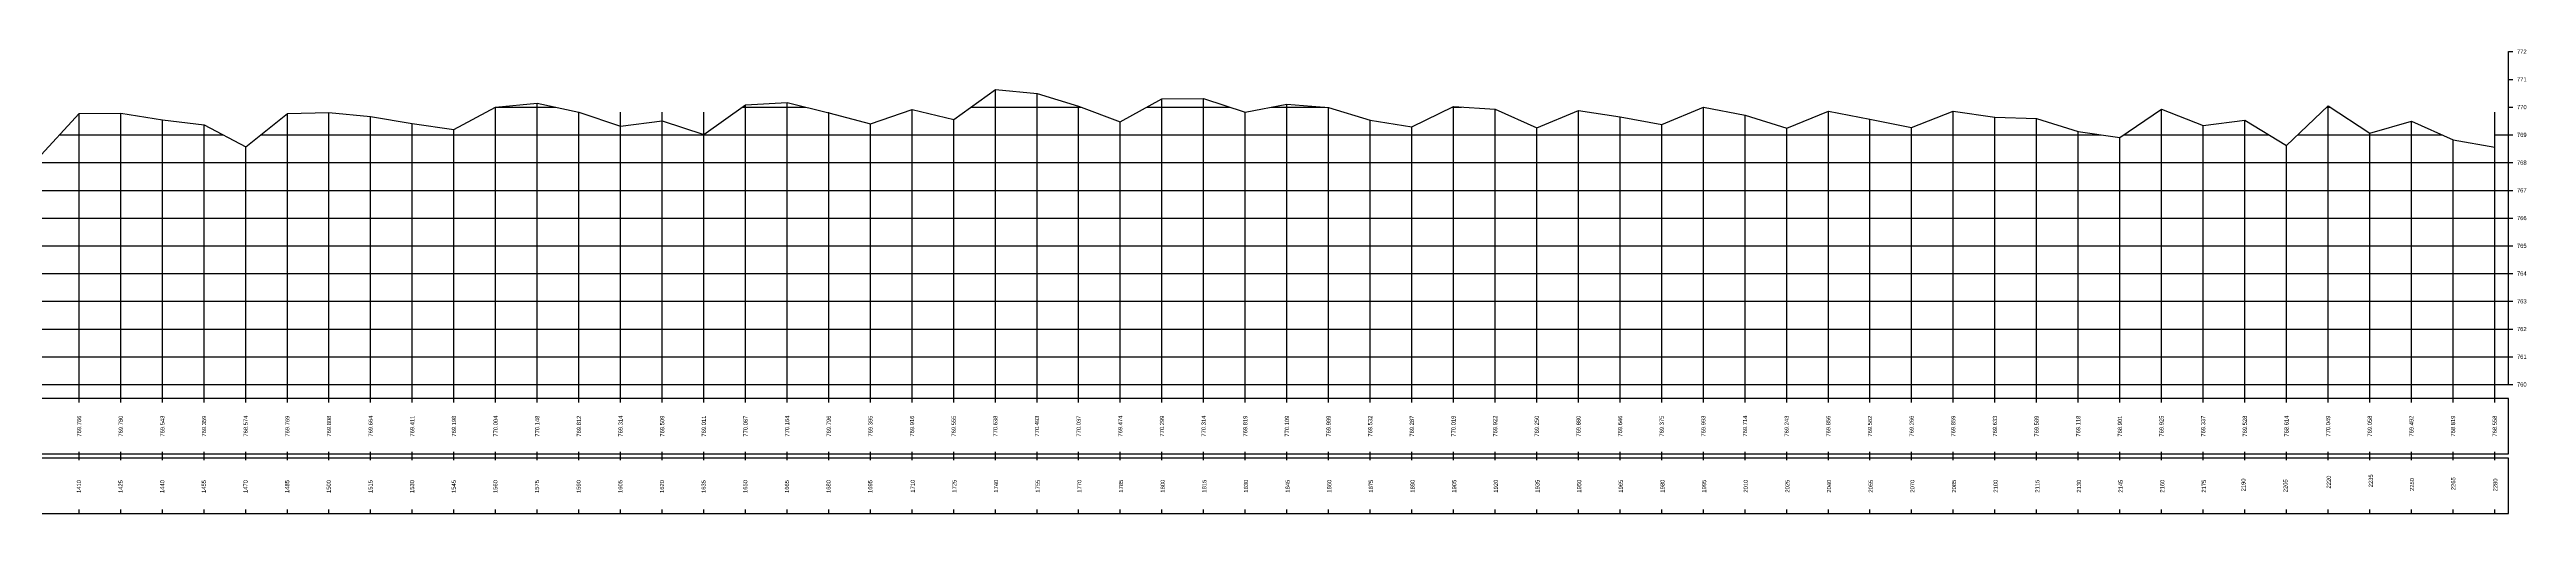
# Model space of a CAD drawing. Header units: millimetres. Extents: x 505 to 14020, y 627 to 6964.
# Drawn here: x 2875 to 3767, y 740 to 908 of the extents above; entities that cross this region are included whole.
import ezdxf
from ezdxf.enums import TextEntityAlignment as Align

# ---------------------------------------------------------------- set-up
doc = ezdxf.new("R2010")
doc.units = ezdxf.units.MM
for name, color, linetype in [('GL', 3, 'Continuous'), ('SCALE_LINE', 1, 'Continuous'), ('TitleBox', 7, 'Continuous')]:
    doc.layers.add(name, color=color, linetype=linetype)
doc.styles.get("Standard").update_dxf_attribs({"font": 'arial.ttf'})

msp = doc.modelspace()

# ---------------------------------------------------------------- linework, layer by layer
for p, q in [((3215.247, 783.25), (3215.247, 893.13)), ((3215.247, 783.25), (3215.247, 893.13)), ((3215.247, 783.25), (3215.247, 893.13)), ((3215.247, 783.25), (3215.247, 893.13)), ((3215.247, 783.25), (3215.247, 893.13)), ((3215.247, 783.25), (3215.247, 893.13)), ((3215.247, 783.25), (3215.247, 893.13)), ((3215.247, 783.25), (3215.247, 893.13)), ((3215.247, 783.25), (3215.247, 893.13)), ((3215.247, 783.25), (3215.247, 893.13)), ((3215.247, 783.25), (3215.247, 893.13)), ((3215.247, 783.25), (3215.247, 893.13)), ((3215.247, 783.25), (3215.247, 893.13)), ((2885.247, 783.25), (2885.247, 884.41)), ((2885.247, 783.25), (2885.247, 884.41)), ((2885.247, 783.25), (2885.247, 884.41)), ((2885.247, 783.25), (2885.247, 884.41)), ((2885.247, 783.25), (2885.247, 884.41)), ((2885.247, 783.25), (2885.247, 884.41)), ((2885.247, 783.25), (2885.247, 884.41)), ((2885.247, 783.25), (2885.247, 884.41)), ((2885.247, 783.25), (2885.247, 884.41)), ((2885.247, 783.25), (2885.247, 884.41)), ((2885.247, 783.25), (2885.247, 884.41)), ((2885.247, 783.25), (2885.247, 884.41)), ((2885.247, 783.25), (2885.247, 884.41)), ((2900.247, 783.25), (2900.247, 884.551)), ((2900.247, 783.25), (2900.247, 884.551)), ((2900.247, 783.25), (2900.247, 884.551)), ((2900.247, 783.25), (2900.247, 884.551)), ((2900.247, 783.25), (2900.247, 884.551)), ((2900.247, 783.25), (2900.247, 884.551)), ((2900.247, 783.25), (2900.247, 884.551)), ((2900.247, 783.25), (2900.247, 884.551)), ((2900.247, 783.25), (2900.247, 884.551)), ((2900.247, 783.25), (2900.247, 884.551)), ((2900.247, 783.25), (2900.247, 884.551)), ((2900.247, 783.25), (2900.247, 884.551)), ((2900.247, 783.25), (2900.247, 884.551)), ((2960.247, 783.25), (2960.247, 884.44)), ((2960.247, 783.25), (2960.247, 884.44)), ((2960.247, 783.25), (2960.247, 884.44)), ((2960.247, 783.25), (2960.247, 884.44)), ((2960.247, 783.25), (2960.247, 884.44)), ((2960.247, 783.25), (2960.247, 884.44)), ((2960.247, 783.25), (2960.247, 884.44)), ((2960.247, 783.25), (2960.247, 884.44)), ((2960.247, 783.25), (2960.247, 884.44)), ((2960.247, 783.25), (2960.247, 884.44)), ((2960.247, 783.25), (2960.247, 884.44)), ((2960.247, 783.25), (2960.247, 884.44)), ((2960.247, 783.25), (2960.247, 884.44)), ((2975.247, 783.25), (2975.247, 884.83)), ((2975.247, 783.25), (2975.247, 884.83)), ((2975.247, 783.25), (2975.247, 884.83)), ((2975.247, 783.25), (2975.247, 884.83)), ((2975.247, 783.25), (2975.247, 884.83)), ((2975.247, 783.25), (2975.247, 884.83)), ((2975.247, 783.25), (2975.247, 884.83)), ((2975.247, 783.25), (2975.247, 884.83)), ((2975.247, 783.25), (2975.247, 884.83)), ((2975.247, 783.25), (2975.247, 884.83)), ((2975.247, 783.25), (2975.247, 884.83)), ((2975.247, 783.25), (2975.247, 884.83)), ((2975.247, 783.25), (2975.247, 884.83)), ((2990.247, 783.25), (2990.247, 883.39)), ((2990.247, 783.25), (2990.247, 883.39)), ((2990.247, 783.25), (2990.247, 883.39)), ((2990.247, 783.25), (2990.247, 883.39)), ((2990.247, 783.25), (2990.247, 883.39)), ((2990.247, 783.25), (2990.247, 883.39)), ((2990.247, 783.25), (2990.247, 883.39)), ((2990.247, 783.25), (2990.247, 883.39)), ((2990.247, 783.25), (2990.247, 883.39)), ((2990.247, 783.25), (2990.247, 883.39)), ((2990.247, 783.25), (2990.247, 883.39)), ((2990.247, 783.25), (2990.247, 883.39)), ((2990.247, 783.25), (2990.247, 883.39)), ((3035.172, 886.75), (3056.854, 886.75)), ((3035.247, 783.25), (3035.247, 886.791)), ((3035.247, 783.25), (3035.247, 886.791)), ((3035.247, 783.25), (3035.247, 886.791)), ((3035.247, 783.25), (3035.247, 886.791)), ((3035.247, 783.25), (3035.247, 886.791)), ((3035.247, 783.25), (3035.247, 886.791)), ((3035.247, 783.25), (3035.247, 886.791)), ((3035.247, 783.25), (3035.247, 886.791)), ((3035.247, 783.25), (3035.247, 886.791)), ((3035.247, 783.25), (3035.247, 886.791)), ((3035.247, 783.25), (3035.247, 886.791)), ((3035.247, 783.25), (3035.247, 886.791)), ((3035.247, 783.25), (3035.247, 886.791)), ((3050.247, 783.25), (3050.247, 888.23)), ((3050.247, 783.25), (3050.247, 888.23)), ((3050.247, 783.25), (3050.247, 888.23)), ((3050.247, 783.25), (3050.247, 888.23)), ((3050.247, 783.25), (3050.247, 888.23)), ((3050.247, 783.25), (3050.247, 888.23)), ((3050.247, 783.25), (3050.247, 888.23)), ((3050.247, 783.25), (3050.247, 888.23)), ((3050.247, 783.25), (3050.247, 888.23)), ((3050.247, 783.25), (3050.247, 888.23)), ((3050.247, 783.25), (3050.247, 888.23)), ((3050.247, 783.25), (3050.247, 888.23)), ((3050.247, 783.25), (3050.247, 888.23)), ((3065.247, 783.25), (3065.247, 884.87)), ((3065.247, 783.25), (3065.247, 884.87)), ((3065.247, 783.25), (3065.247, 884.87)), ((3065.247, 783.25), (3065.247, 884.87)), ((3065.247, 783.25), (3065.247, 884.87)), ((3065.247, 783.25), (3065.247, 884.87)), ((3065.247, 783.25), (3065.247, 884.87)), ((3065.247, 783.25), (3065.247, 884.87)), ((3065.247, 783.25), (3065.247, 884.87)), ((3065.247, 783.25), (3065.247, 884.87)), ((3065.247, 783.25), (3065.247, 884.87)), ((3065.247, 783.25), (3065.247, 884.87)), ((3065.247, 783.25), (3065.247, 884.87)), ((3080.247, 783.25), (3080.247, 884.94)), ((3080.247, 783.25), (3080.247, 884.94)), ((3080.247, 783.25), (3080.247, 884.94)), ((3080.247, 783.25), (3080.247, 884.94)), ((3080.247, 783.25), (3080.247, 884.94)), ((3080.247, 783.25), (3080.247, 884.94)), ((3080.247, 783.25), (3080.247, 884.94)), ((3080.247, 783.25), (3080.247, 884.94)), ((3080.247, 783.25), (3080.247, 884.94)), ((3080.247, 783.25), (3080.247, 884.94)), ((3080.247, 783.25), (3080.247, 884.94)), ((3080.247, 783.25), (3080.247, 884.94)), ((3080.247, 783.25), (3080.247, 884.94)), ((3095.247, 783.25), (3095.247, 884.94)), ((3095.247, 783.25), (3095.247, 884.94)), ((3095.247, 783.25), (3095.247, 884.94)), ((3095.247, 783.25), (3095.247, 884.94)), ((3095.247, 783.25), (3095.247, 884.94)), ((3095.247, 783.25), (3095.247, 884.94)), ((3095.247, 783.25), (3095.247, 884.94)), ((3095.247, 783.25), (3095.247, 884.94)), ((3095.247, 783.25), (3095.247, 884.94)), ((3095.247, 783.25), (3095.247, 884.94)), ((3095.247, 783.25), (3095.247, 884.94)), ((3095.247, 783.25), (3095.247, 884.94)), ((3095.247, 783.25), (3095.247, 884.94)), ((3110.247, 783.25), (3110.247, 884.94)), ((3110.247, 783.25), (3110.247, 884.94)), ((3110.247, 783.25), (3110.247, 884.94)), ((3110.247, 783.25), (3110.247, 884.94)), ((3110.247, 783.25), (3110.247, 884.94)), ((3110.247, 783.25), (3110.247, 884.94)), ((3110.247, 783.25), (3110.247, 884.94)), ((3110.247, 783.25), (3110.247, 884.94)), ((3110.247, 783.25), (3110.247, 884.94)), ((3110.247, 783.25), (3110.247, 884.94)), ((3110.247, 783.25), (3110.247, 884.94)), ((3110.247, 783.25), (3110.247, 884.94)), ((3110.247, 783.25), (3110.247, 884.94)), ((3124.034, 886.75), (3146.932, 886.75)), ((3125.247, 783.25), (3125.247, 887.62)), ((3125.247, 783.25), (3125.247, 887.62)), ((3125.247, 783.25), (3125.247, 887.62)), ((3125.247, 783.25), (3125.247, 887.62)), ((3125.247, 783.25), (3125.247, 887.62)), ((3125.247, 783.25), (3125.247, 887.62)), ((3125.247, 783.25), (3125.247, 887.62)), ((3125.247, 783.25), (3125.247, 887.62)), ((3125.247, 783.25), (3125.247, 887.62)), ((3125.247, 783.25), (3125.247, 887.62)), ((3125.247, 783.25), (3125.247, 887.62)), ((3125.247, 783.25), (3125.247, 887.62)), ((3125.247, 783.25), (3125.247, 887.62)), ((3140.247, 783.25), (3140.247, 888.39)), ((3140.247, 783.25), (3140.247, 888.39)), ((3140.247, 783.25), (3140.247, 888.39)), ((3140.247, 783.25), (3140.247, 888.39)), ((3140.247, 783.25), (3140.247, 888.39)), ((3140.247, 783.25), (3140.247, 888.39)), ((3140.247, 783.25), (3140.247, 888.39)), ((3140.247, 783.25), (3140.247, 888.39)), ((3140.247, 783.25), (3140.247, 888.39)), ((3140.247, 783.25), (3140.247, 888.39)), ((3140.247, 783.25), (3140.247, 888.39)), ((3140.247, 783.25), (3140.247, 888.39)), ((3140.247, 783.25), (3140.247, 888.39)), ((3155.247, 783.25), (3155.247, 884.94)), ((3155.247, 783.25), (3155.247, 884.94)), ((3155.247, 783.25), (3155.247, 884.94)), ((3155.247, 783.25), (3155.247, 884.94)), ((3155.247, 783.25), (3155.247, 884.94)), ((3155.247, 783.25), (3155.247, 884.94)), ((3155.247, 783.25), (3155.247, 884.94)), ((3155.247, 783.25), (3155.247, 884.94)), ((3155.247, 783.25), (3155.247, 884.94)), ((3155.247, 783.25), (3155.247, 884.94)), ((3155.247, 783.25), (3155.247, 884.94)), ((3155.247, 783.25), (3155.247, 884.94)), ((3155.247, 783.25), (3155.247, 884.94)), ((3185.247, 783.25), (3185.247, 885.91)), ((3185.247, 783.25), (3185.247, 885.91)), ((3185.247, 783.25), (3185.247, 885.91)), ((3185.247, 783.25), (3185.247, 885.91)), ((3185.247, 783.25), (3185.247, 885.91)), ((3185.247, 783.25), (3185.247, 885.91)), ((3185.247, 783.25), (3185.247, 885.91)), ((3185.247, 783.25), (3185.247, 885.91)), ((3185.247, 783.25), (3185.247, 885.91)), ((3185.247, 783.25), (3185.247, 885.91)), ((3185.247, 783.25), (3185.247, 885.91)), ((3185.247, 783.25), (3185.247, 885.91)), ((3185.247, 783.25), (3185.247, 885.91)), ((3206.41, 886.75), (3246.232, 886.75)), ((3230.247, 783.25), (3230.247, 891.68)), ((3230.247, 783.25), (3230.247, 891.68)), ((3230.247, 783.25), (3230.247, 891.68)), ((3230.247, 783.25), (3230.247, 891.68)), ((3230.247, 783.25), (3230.247, 891.68)), ((3230.247, 783.25), (3230.247, 891.68)), ((3230.247, 783.25), (3230.247, 891.68)), ((3230.247, 783.25), (3230.247, 891.68)), ((3230.247, 783.25), (3230.247, 891.68)), ((3230.247, 783.25), (3230.247, 891.68)), ((3230.247, 783.25), (3230.247, 891.68)), ((3230.247, 783.25), (3230.247, 891.68)), ((3230.247, 783.25), (3230.247, 891.68)), ((3245.247, 783.25), (3245.247, 887.12)), ((3245.247, 783.25), (3245.247, 887.12)), ((3245.247, 783.25), (3245.247, 887.12)), ((3245.247, 783.25), (3245.247, 887.12)), ((3245.247, 783.25), (3245.247, 887.12)), ((3245.247, 783.25), (3245.247, 887.12)), ((3245.247, 783.25), (3245.247, 887.12)), ((3245.247, 783.25), (3245.247, 887.12)), ((3245.247, 783.25), (3245.247, 887.12)), ((3245.247, 783.25), (3245.247, 887.12)), ((3245.247, 783.25), (3245.247, 887.12)), ((3245.247, 783.25), (3245.247, 887.12)), ((3245.247, 783.25), (3245.247, 887.12)), ((3269.81, 886.75), (3299.762, 886.75)), ((3275.247, 783.25), (3275.247, 889.74)), ((3275.247, 783.25), (3275.247, 889.74)), ((3275.247, 783.25), (3275.247, 889.74)), ((3275.247, 783.25), (3275.247, 889.74)), ((3275.247, 783.25), (3275.247, 889.74)), ((3275.247, 783.25), (3275.247, 889.74)), ((3275.247, 783.25), (3275.247, 889.74)), ((3275.247, 783.25), (3275.247, 889.74)), ((3275.247, 783.25), (3275.247, 889.74)), ((3275.247, 783.25), (3275.247, 889.74)), ((3275.247, 783.25), (3275.247, 889.74)), ((3275.247, 783.25), (3275.247, 889.74)), ((3275.247, 783.25), (3275.247, 889.74)), ((3290.247, 783.25), (3290.247, 889.89)), ((3290.247, 783.25), (3290.247, 889.89)), ((3290.247, 783.25), (3290.247, 889.89)), ((3290.247, 783.25), (3290.247, 889.89)), ((3290.247, 783.25), (3290.247, 889.89)), ((3290.247, 783.25), (3290.247, 889.89)), ((3290.247, 783.25), (3290.247, 889.89)), ((3290.247, 783.25), (3290.247, 889.89)), ((3290.247, 783.25), (3290.247, 889.89)), ((3290.247, 783.25), (3290.247, 889.89)), ((3290.247, 783.25), (3290.247, 889.89)), ((3290.247, 783.25), (3290.247, 889.89)), ((3290.247, 783.25), (3290.247, 889.89)), ((3305.247, 783.25), (3305.247, 884.94)), ((3305.247, 783.25), (3305.247, 884.94)), ((3305.247, 783.25), (3305.247, 884.94)), ((3305.247, 783.25), (3305.247, 884.94)), ((3305.247, 783.25), (3305.247, 884.94)), ((3305.247, 783.25), (3305.247, 884.94)), ((3305.247, 783.25), (3305.247, 884.94)), ((3305.247, 783.25), (3305.247, 884.94)), ((3305.247, 783.25), (3305.247, 884.94)), ((3305.247, 783.25), (3305.247, 884.94)), ((3305.247, 783.25), (3305.247, 884.94)), ((3305.247, 783.25), (3305.247, 884.94)), ((3305.247, 783.25), (3305.247, 884.94)), ((3314.609, 886.75), (3333.873, 886.75)), ((3320.247, 783.25), (3320.247, 887.84)), ((3320.247, 783.25), (3320.247, 887.84)), ((3320.247, 783.25), (3320.247, 887.84)), ((3320.247, 783.25), (3320.247, 887.84)), ((3320.247, 783.25), (3320.247, 887.84)), ((3320.247, 783.25), (3320.247, 887.84)), ((3320.247, 783.25), (3320.247, 887.84)), ((3320.247, 783.25), (3320.247, 887.84)), ((3320.247, 783.25), (3320.247, 887.84)), ((3320.247, 783.25), (3320.247, 887.84)), ((3320.247, 783.25), (3320.247, 887.84)), ((3320.247, 783.25), (3320.247, 887.84)), ((3320.247, 783.25), (3320.247, 887.84)), ((3335.247, 783.25), (3335.247, 886.64)), ((3335.247, 783.25), (3335.247, 886.64)), ((3335.247, 783.25), (3335.247, 886.64)), ((3335.247, 783.25), (3335.247, 886.64)), ((3335.247, 783.25), (3335.247, 886.64)), ((3335.247, 783.25), (3335.247, 886.64)), ((3335.247, 783.25), (3335.247, 886.64)), ((3335.247, 783.25), (3335.247, 886.64)), ((3335.247, 783.25), (3335.247, 886.64)), ((3335.247, 783.25), (3335.247, 886.64)), ((3335.247, 783.25), (3335.247, 886.64)), ((3335.247, 783.25), (3335.247, 886.64)), ((3335.247, 783.25), (3335.247, 886.64)), ((3379.858, 886.75), (3383.182, 886.75)), ((3380.247, 783.25), (3380.247, 886.94)), ((3380.247, 783.25), (3380.247, 886.94)), ((3380.247, 783.25), (3380.247, 886.94)), ((3380.247, 783.25), (3380.247, 886.94)), ((3380.247, 783.25), (3380.247, 886.94)), ((3380.247, 783.25), (3380.247, 886.94)), ((3380.247, 783.25), (3380.247, 886.94)), ((3380.247, 783.25), (3380.247, 886.94)), ((3380.247, 783.25), (3380.247, 886.94)), ((3380.247, 783.25), (3380.247, 886.94)), ((3380.247, 783.25), (3380.247, 886.94)), ((3380.247, 783.25), (3380.247, 886.94)), ((3380.247, 783.25), (3380.247, 886.94)), ((3395.247, 783.25), (3395.247, 885.97)), ((3395.247, 783.25), (3395.247, 885.97)), ((3395.247, 783.25), (3395.247, 885.97)), ((3395.247, 783.25), (3395.247, 885.97)), ((3395.247, 783.25), (3395.247, 885.97)), ((3395.247, 783.25), (3395.247, 885.97)), ((3395.247, 783.25), (3395.247, 885.97)), ((3395.247, 783.25), (3395.247, 885.97)), ((3395.247, 783.25), (3395.247, 885.97)), ((3395.247, 783.25), (3395.247, 885.97)), ((3395.247, 783.25), (3395.247, 885.97)), ((3395.247, 783.25), (3395.247, 885.97)), ((3395.247, 783.25), (3395.247, 885.97)), ((3425.247, 783.25), (3425.247, 885.55)), ((3425.247, 783.25), (3425.247, 885.55)), ((3425.247, 783.25), (3425.247, 885.55)), ((3425.247, 783.25), (3425.247, 885.55)), ((3425.247, 783.25), (3425.247, 885.55)), ((3425.247, 783.25), (3425.247, 885.55)), ((3425.247, 783.25), (3425.247, 885.55)), ((3425.247, 783.25), (3425.247, 885.55)), ((3425.247, 783.25), (3425.247, 885.55)), ((3425.247, 783.25), (3425.247, 885.55)), ((3425.247, 783.25), (3425.247, 885.55)), ((3425.247, 783.25), (3425.247, 885.55)), ((3425.247, 783.25), (3425.247, 885.55)), ((3440.247, 783.25), (3440.247, 883.21)), ((3440.247, 783.25), (3440.247, 883.21)), ((3440.247, 783.25), (3440.247, 883.21)), ((3440.247, 783.25), (3440.247, 883.21)), ((3440.247, 783.25), (3440.247, 883.21)), ((3440.247, 783.25), (3440.247, 883.21)), ((3440.247, 783.25), (3440.247, 883.21)), ((3440.247, 783.25), (3440.247, 883.21)), ((3440.247, 783.25), (3440.247, 883.21)), ((3440.247, 783.25), (3440.247, 883.21)), ((3440.247, 783.25), (3440.247, 883.21)), ((3440.247, 783.25), (3440.247, 883.21)), ((3440.247, 783.25), (3440.247, 883.21)), ((3470.247, 783.25), (3470.247, 886.68)), ((3470.247, 783.25), (3470.247, 886.68)), ((3470.247, 783.25), (3470.247, 886.68)), ((3470.247, 783.25), (3470.247, 886.68)), ((3470.247, 783.25), (3470.247, 886.68)), ((3470.247, 783.25), (3470.247, 886.68)), ((3470.247, 783.25), (3470.247, 886.68)), ((3470.247, 783.25), (3470.247, 886.68)), ((3470.247, 783.25), (3470.247, 886.68)), ((3470.247, 783.25), (3470.247, 886.68)), ((3470.247, 783.25), (3470.247, 886.68)), ((3470.247, 783.25), (3470.247, 886.68)), ((3470.247, 783.25), (3470.247, 886.68)), ((3485.247, 783.25), (3485.247, 883.89)), ((3485.247, 783.25), (3485.247, 883.89)), ((3485.247, 783.25), (3485.247, 883.89)), ((3485.247, 783.25), (3485.247, 883.89)), ((3485.247, 783.25), (3485.247, 883.89)), ((3485.247, 783.25), (3485.247, 883.89)), ((3485.247, 783.25), (3485.247, 883.89)), ((3485.247, 783.25), (3485.247, 883.89)), ((3485.247, 783.25), (3485.247, 883.89)), ((3485.247, 783.25), (3485.247, 883.89)), ((3485.247, 783.25), (3485.247, 883.89)), ((3485.247, 783.25), (3485.247, 883.89)), ((3485.247, 783.25), (3485.247, 883.89)), ((3515.247, 783.25), (3515.247, 885.31)), ((3515.247, 783.25), (3515.247, 885.31)), ((3515.247, 783.25), (3515.247, 885.31)), ((3515.247, 783.25), (3515.247, 885.31)), ((3515.247, 783.25), (3515.247, 885.31)), ((3515.247, 783.25), (3515.247, 885.31)), ((3515.247, 783.25), (3515.247, 885.31)), ((3515.247, 783.25), (3515.247, 885.31)), ((3515.247, 783.25), (3515.247, 885.31)), ((3515.247, 783.25), (3515.247, 885.31)), ((3515.247, 783.25), (3515.247, 885.31)), ((3515.247, 783.25), (3515.247, 885.31)), ((3515.247, 783.25), (3515.247, 885.31)), ((3560.247, 783.25), (3560.247, 885.34)), ((3560.247, 783.25), (3560.247, 885.34)), ((3560.247, 783.25), (3560.247, 885.34)), ((3560.247, 783.25), (3560.247, 885.34)), ((3560.247, 783.25), (3560.247, 885.34)), ((3560.247, 783.25), (3560.247, 885.34)), ((3560.247, 783.25), (3560.247, 885.34)), ((3560.247, 783.25), (3560.247, 885.34)), ((3560.247, 783.25), (3560.247, 885.34)), ((3560.247, 783.25), (3560.247, 885.34)), ((3560.247, 783.25), (3560.247, 885.34)), ((3560.247, 783.25), (3560.247, 885.34)), ((3560.247, 783.25), (3560.247, 885.34)), ((3635.247, 783.25), (3635.247, 886)), ((3635.247, 783.25), (3635.247, 886)), ((3635.247, 783.25), (3635.247, 886)), ((3635.247, 783.25), (3635.247, 886)), ((3635.247, 783.25), (3635.247, 886)), ((3635.247, 783.25), (3635.247, 886)), ((3635.247, 783.25), (3635.247, 886)), ((3635.247, 783.25), (3635.247, 886)), ((3635.247, 783.25), (3635.247, 886)), ((3635.247, 783.25), (3635.247, 886)), ((3635.247, 783.25), (3635.247, 886)), ((3635.247, 783.25), (3635.247, 886)), ((3635.247, 783.25), (3635.247, 886)), ((3694.734, 886.75), (3695.989, 886.75)), ((3695.247, 783.25), (3695.247, 887.24)), ((3695.247, 783.25), (3695.247, 887.24)), ((3695.247, 783.25), (3695.247, 887.24)), ((3695.247, 783.25), (3695.247, 887.24)), ((3695.247, 783.25), (3695.247, 887.24)), ((3695.247, 783.25), (3695.247, 887.24)), ((3695.247, 783.25), (3695.247, 887.24)), ((3695.247, 783.25), (3695.247, 887.24)), ((3695.247, 783.25), (3695.247, 887.24)), ((3695.247, 783.25), (3695.247, 887.24)), ((3695.247, 783.25), (3695.247, 887.24)), ((3695.247, 783.25), (3695.247, 887.24)), ((3695.247, 783.25), (3695.247, 887.24)), ((3755.247, 783.25), (3755.247, 884.94)), ((3755.247, 783.25), (3755.247, 884.94)), ((3755.247, 783.25), (3755.247, 884.94)), ((3755.247, 783.25), (3755.247, 884.94)), ((3755.247, 783.25), (3755.247, 884.94)), ((3755.247, 783.25), (3755.247, 884.94)), ((3755.247, 783.25), (3755.247, 884.94)), ((3755.247, 783.25), (3755.247, 884.94)), ((3755.247, 783.25), (3755.247, 884.94)), ((3755.247, 783.25), (3755.247, 884.94)), ((3755.247, 783.25), (3755.247, 884.94)), ((3755.247, 783.25), (3755.247, 884.94)), ((2878.189, 876.75), (2937.106, 876.75)), ((2915.247, 783.25), (2915.247, 882.181)), ((2915.247, 783.25), (2915.247, 882.181)), ((2915.247, 783.25), (2915.247, 882.181)), ((2915.247, 783.25), (2915.247, 882.181)), ((2915.247, 783.25), (2915.247, 882.181)), ((2915.247, 783.25), (2915.247, 882.181)), ((2915.247, 783.25), (2915.247, 882.181)), ((2915.247, 783.25), (2915.247, 882.181)), ((2915.247, 783.25), (2915.247, 882.181)), ((2915.247, 783.25), (2915.247, 882.181)), ((2915.247, 783.25), (2915.247, 882.181)), ((2915.247, 783.25), (2915.247, 882.181)), ((2915.247, 783.25), (2915.247, 882.181)), ((2930.247, 783.25), (2930.247, 880.34)), ((2930.247, 783.25), (2930.247, 880.34)), ((2930.247, 783.25), (2930.247, 880.34)), ((2930.247, 783.25), (2930.247, 880.34)), ((2930.247, 783.25), (2930.247, 880.34)), ((2930.247, 783.25), (2930.247, 880.34)), ((2930.247, 783.25), (2930.247, 880.34)), ((2930.247, 783.25), (2930.247, 880.34)), ((2930.247, 783.25), (2930.247, 880.34)), ((2930.247, 783.25), (2930.247, 880.34)), ((2930.247, 783.25), (2930.247, 880.34)), ((2930.247, 783.25), (2930.247, 880.34)), ((2930.247, 783.25), (2930.247, 880.34)), ((2950.594, 876.75), (3613.403, 876.75)), ((3005.247, 783.25), (3005.247, 880.86)), ((3005.247, 783.25), (3005.247, 880.86)), ((3005.247, 783.25), (3005.247, 880.86)), ((3005.247, 783.25), (3005.247, 880.86)), ((3005.247, 783.25), (3005.247, 880.86)), ((3005.247, 783.25), (3005.247, 880.86)), ((3005.247, 783.25), (3005.247, 880.86)), ((3005.247, 783.25), (3005.247, 880.86)), ((3005.247, 783.25), (3005.247, 880.86)), ((3005.247, 783.25), (3005.247, 880.86)), ((3005.247, 783.25), (3005.247, 880.86)), ((3005.247, 783.25), (3005.247, 880.86)), ((3005.247, 783.25), (3005.247, 880.86)), ((3020.247, 783.25), (3020.247, 878.73)), ((3020.247, 783.25), (3020.247, 878.73)), ((3020.247, 783.25), (3020.247, 878.73)), ((3020.247, 783.25), (3020.247, 878.73)), ((3020.247, 783.25), (3020.247, 878.73)), ((3020.247, 783.25), (3020.247, 878.73)), ((3020.247, 783.25), (3020.247, 878.73)), ((3020.247, 783.25), (3020.247, 878.73)), ((3020.247, 783.25), (3020.247, 878.73)), ((3020.247, 783.25), (3020.247, 878.73)), ((3020.247, 783.25), (3020.247, 878.73)), ((3020.247, 783.25), (3020.247, 878.73)), ((3020.247, 783.25), (3020.247, 878.73)), ((3170.247, 783.25), (3170.247, 880.7)), ((3170.247, 783.25), (3170.247, 880.7)), ((3170.247, 783.25), (3170.247, 880.7)), ((3170.247, 783.25), (3170.247, 880.7)), ((3170.247, 783.25), (3170.247, 880.7)), ((3170.247, 783.25), (3170.247, 880.7)), ((3170.247, 783.25), (3170.247, 880.7)), ((3170.247, 783.25), (3170.247, 880.7)), ((3170.247, 783.25), (3170.247, 880.7)), ((3170.247, 783.25), (3170.247, 880.7)), ((3170.247, 783.25), (3170.247, 880.7)), ((3170.247, 783.25), (3170.247, 880.7)), ((3170.247, 783.25), (3170.247, 880.7)), ((3200.247, 783.25), (3200.247, 882.3)), ((3200.247, 783.25), (3200.247, 882.3)), ((3200.247, 783.25), (3200.247, 882.3)), ((3200.247, 783.25), (3200.247, 882.3)), ((3200.247, 783.25), (3200.247, 882.3)), ((3200.247, 783.25), (3200.247, 882.3)), ((3200.247, 783.25), (3200.247, 882.3)), ((3200.247, 783.25), (3200.247, 882.3)), ((3200.247, 783.25), (3200.247, 882.3)), ((3200.247, 783.25), (3200.247, 882.3)), ((3200.247, 783.25), (3200.247, 882.3)), ((3200.247, 783.25), (3200.247, 882.3)), ((3200.247, 783.25), (3200.247, 882.3)), ((3260.247, 783.25), (3260.247, 881.49)), ((3260.247, 783.25), (3260.247, 881.49)), ((3260.247, 783.25), (3260.247, 881.49)), ((3260.247, 783.25), (3260.247, 881.49)), ((3260.247, 783.25), (3260.247, 881.49)), ((3260.247, 783.25), (3260.247, 881.49)), ((3260.247, 783.25), (3260.247, 881.49)), ((3260.247, 783.25), (3260.247, 881.49)), ((3260.247, 783.25), (3260.247, 881.49)), ((3260.247, 783.25), (3260.247, 881.49)), ((3260.247, 783.25), (3260.247, 881.49)), ((3260.247, 783.25), (3260.247, 881.49)), ((3260.247, 783.25), (3260.247, 881.49)), ((3350.247, 783.25), (3350.247, 882.07)), ((3350.247, 783.25), (3350.247, 882.07)), ((3350.247, 783.25), (3350.247, 882.07)), ((3350.247, 783.25), (3350.247, 882.07)), ((3350.247, 783.25), (3350.247, 882.07)), ((3350.247, 783.25), (3350.247, 882.07)), ((3350.247, 783.25), (3350.247, 882.07)), ((3350.247, 783.25), (3350.247, 882.07)), ((3350.247, 783.25), (3350.247, 882.07)), ((3350.247, 783.25), (3350.247, 882.07)), ((3350.247, 783.25), (3350.247, 882.07)), ((3350.247, 783.25), (3350.247, 882.07)), ((3350.247, 783.25), (3350.247, 882.07)), ((3365.247, 783.25), (3365.247, 879.62)), ((3365.247, 783.25), (3365.247, 879.62)), ((3365.247, 783.25), (3365.247, 879.62)), ((3365.247, 783.25), (3365.247, 879.62)), ((3365.247, 783.25), (3365.247, 879.62)), ((3365.247, 783.25), (3365.247, 879.62)), ((3365.247, 783.25), (3365.247, 879.62)), ((3365.247, 783.25), (3365.247, 879.62)), ((3365.247, 783.25), (3365.247, 879.62)), ((3365.247, 783.25), (3365.247, 879.62)), ((3365.247, 783.25), (3365.247, 879.62)), ((3365.247, 783.25), (3365.247, 879.62)), ((3365.247, 783.25), (3365.247, 879.62)), ((3410.247, 783.25), (3410.247, 879.25)), ((3410.247, 783.25), (3410.247, 879.25)), ((3410.247, 783.25), (3410.247, 879.25)), ((3410.247, 783.25), (3410.247, 879.25)), ((3410.247, 783.25), (3410.247, 879.25)), ((3410.247, 783.25), (3410.247, 879.25)), ((3410.247, 783.25), (3410.247, 879.25)), ((3410.247, 783.25), (3410.247, 879.25)), ((3410.247, 783.25), (3410.247, 879.25)), ((3410.247, 783.25), (3410.247, 879.25)), ((3410.247, 783.25), (3410.247, 879.25)), ((3410.247, 783.25), (3410.247, 879.25)), ((3410.247, 783.25), (3410.247, 879.25)), ((3455.247, 783.25), (3455.247, 880.5)), ((3455.247, 783.25), (3455.247, 880.5)), ((3455.247, 783.25), (3455.247, 880.5)), ((3455.247, 783.25), (3455.247, 880.5)), ((3455.247, 783.25), (3455.247, 880.5)), ((3455.247, 783.25), (3455.247, 880.5)), ((3455.247, 783.25), (3455.247, 880.5)), ((3455.247, 783.25), (3455.247, 880.5)), ((3455.247, 783.25), (3455.247, 880.5)), ((3455.247, 783.25), (3455.247, 880.5)), ((3455.247, 783.25), (3455.247, 880.5)), ((3455.247, 783.25), (3455.247, 880.5)), ((3455.247, 783.25), (3455.247, 880.5)), ((3500.247, 783.25), (3500.247, 879.18)), ((3500.247, 783.25), (3500.247, 879.18)), ((3500.247, 783.25), (3500.247, 879.18)), ((3500.247, 783.25), (3500.247, 879.18)), ((3500.247, 783.25), (3500.247, 879.18)), ((3500.247, 783.25), (3500.247, 879.18)), ((3500.247, 783.25), (3500.247, 879.18)), ((3500.247, 783.25), (3500.247, 879.18)), ((3500.247, 783.25), (3500.247, 879.18)), ((3500.247, 783.25), (3500.247, 879.18)), ((3500.247, 783.25), (3500.247, 879.18)), ((3500.247, 783.25), (3500.247, 879.18)), ((3500.247, 783.25), (3500.247, 879.18)), ((3530.247, 783.25), (3530.247, 882.37)), ((3530.247, 783.25), (3530.247, 882.37)), ((3530.247, 783.25), (3530.247, 882.37)), ((3530.247, 783.25), (3530.247, 882.37)), ((3530.247, 783.25), (3530.247, 882.37)), ((3530.247, 783.25), (3530.247, 882.37)), ((3530.247, 783.25), (3530.247, 882.37)), ((3530.247, 783.25), (3530.247, 882.37)), ((3530.247, 783.25), (3530.247, 882.37)), ((3530.247, 783.25), (3530.247, 882.37)), ((3530.247, 783.25), (3530.247, 882.37)), ((3530.247, 783.25), (3530.247, 882.37)), ((3530.247, 783.25), (3530.247, 882.37)), ((3545.247, 783.25), (3545.247, 879.41)), ((3545.247, 783.25), (3545.247, 879.41)), ((3545.247, 783.25), (3545.247, 879.41)), ((3545.247, 783.25), (3545.247, 879.41)), ((3545.247, 783.25), (3545.247, 879.41)), ((3545.247, 783.25), (3545.247, 879.41)), ((3545.247, 783.25), (3545.247, 879.41)), ((3545.247, 783.25), (3545.247, 879.41)), ((3545.247, 783.25), (3545.247, 879.41)), ((3545.247, 783.25), (3545.247, 879.41)), ((3545.247, 783.25), (3545.247, 879.41)), ((3545.247, 783.25), (3545.247, 879.41)), ((3545.247, 783.25), (3545.247, 879.41)), ((3575.247, 783.25), (3575.247, 883.08)), ((3575.247, 783.25), (3575.247, 883.08)), ((3575.247, 783.25), (3575.247, 883.08)), ((3575.247, 783.25), (3575.247, 883.08)), ((3575.247, 783.25), (3575.247, 883.08)), ((3575.247, 783.25), (3575.247, 883.08)), ((3575.247, 783.25), (3575.247, 883.08)), ((3575.247, 783.25), (3575.247, 883.08)), ((3575.247, 783.25), (3575.247, 883.08)), ((3575.247, 783.25), (3575.247, 883.08)), ((3575.247, 783.25), (3575.247, 883.08)), ((3575.247, 783.25), (3575.247, 883.08)), ((3575.247, 783.25), (3575.247, 883.08)), ((3590.247, 783.25), (3590.247, 882.64)), ((3590.247, 783.25), (3590.247, 882.64)), ((3590.247, 783.25), (3590.247, 882.64)), ((3590.247, 783.25), (3590.247, 882.64)), ((3590.247, 783.25), (3590.247, 882.64)), ((3590.247, 783.25), (3590.247, 882.64)), ((3590.247, 783.25), (3590.247, 882.64)), ((3590.247, 783.25), (3590.247, 882.64)), ((3590.247, 783.25), (3590.247, 882.64)), ((3590.247, 783.25), (3590.247, 882.64)), ((3590.247, 783.25), (3590.247, 882.64)), ((3590.247, 783.25), (3590.247, 882.64)), ((3590.247, 783.25), (3590.247, 882.64)), ((3605.247, 783.25), (3605.247, 877.93)), ((3605.247, 783.25), (3605.247, 877.93)), ((3605.247, 783.25), (3605.247, 877.93)), ((3605.247, 783.25), (3605.247, 877.93)), ((3605.247, 783.25), (3605.247, 877.93)), ((3605.247, 783.25), (3605.247, 877.93)), ((3605.247, 783.25), (3605.247, 877.93)), ((3605.247, 783.25), (3605.247, 877.93)), ((3605.247, 783.25), (3605.247, 877.93)), ((3605.247, 783.25), (3605.247, 877.93)), ((3605.247, 783.25), (3605.247, 877.93)), ((3605.247, 783.25), (3605.247, 877.93)), ((3605.247, 783.25), (3605.247, 877.93)), ((3620.247, 783.25), (3620.247, 875.76)), ((3620.247, 783.25), (3620.247, 875.76)), ((3620.247, 783.25), (3620.247, 875.76)), ((3620.247, 783.25), (3620.247, 875.76)), ((3620.247, 783.25), (3620.247, 875.76)), ((3620.247, 783.25), (3620.247, 875.76)), ((3620.247, 783.25), (3620.247, 875.76)), ((3620.247, 783.25), (3620.247, 875.76)), ((3620.247, 783.25), (3620.247, 875.76)), ((3620.247, 783.25), (3620.247, 875.76)), ((3620.247, 783.25), (3620.247, 875.76)), ((3620.247, 783.25), (3620.247, 875.76)), ((3620.247, 783.25), (3620.247, 875.76)), ((3621.697, 876.75), (3673.912, 876.75)), ((3650.247, 783.25), (3650.247, 880.12)), ((3650.247, 783.25), (3650.247, 880.12)), ((3650.247, 783.25), (3650.247, 880.12)), ((3650.247, 783.25), (3650.247, 880.12)), ((3650.247, 783.25), (3650.247, 880.12)), ((3650.247, 783.25), (3650.247, 880.12)), ((3650.247, 783.25), (3650.247, 880.12)), ((3650.247, 783.25), (3650.247, 880.12)), ((3650.247, 783.25), (3650.247, 880.12)), ((3650.247, 783.25), (3650.247, 880.12)), ((3650.247, 783.25), (3650.247, 880.12)), ((3650.247, 783.25), (3650.247, 880.12)), ((3650.247, 783.25), (3650.247, 880.12)), ((3665.247, 783.25), (3665.247, 882.03)), ((3665.247, 783.25), (3665.247, 882.03)), ((3665.247, 783.25), (3665.247, 882.03)), ((3665.247, 783.25), (3665.247, 882.03)), ((3665.247, 783.25), (3665.247, 882.03)), ((3665.247, 783.25), (3665.247, 882.03)), ((3665.247, 783.25), (3665.247, 882.03)), ((3665.247, 783.25), (3665.247, 882.03)), ((3665.247, 783.25), (3665.247, 882.03)), ((3665.247, 783.25), (3665.247, 882.03)), ((3665.247, 783.25), (3665.247, 882.03)), ((3665.247, 783.25), (3665.247, 882.03)), ((3665.247, 783.25), (3665.247, 882.03)), ((3684.281, 876.75), (3736.212, 876.75)), ((3710.247, 783.25), (3710.247, 877.33)), ((3710.247, 783.25), (3710.247, 877.33)), ((3710.247, 783.25), (3710.247, 877.33)), ((3710.247, 783.25), (3710.247, 877.33)), ((3710.247, 783.25), (3710.247, 877.33)), ((3710.247, 783.25), (3710.247, 877.33)), ((3710.247, 783.25), (3710.247, 877.33)), ((3710.247, 783.25), (3710.247, 877.33)), ((3710.247, 783.25), (3710.247, 877.33)), ((3710.247, 783.25), (3710.247, 877.33)), ((3710.247, 783.25), (3710.247, 877.33)), ((3710.247, 783.25), (3710.247, 877.33)), ((3710.247, 783.25), (3710.247, 877.33)), ((3725.247, 783.25), (3725.247, 881.67)), ((3725.247, 783.25), (3725.247, 881.67)), ((3725.247, 783.25), (3725.247, 881.67)), ((3725.247, 783.25), (3725.247, 881.67)), ((3725.247, 783.25), (3725.247, 881.67)), ((3725.247, 783.25), (3725.247, 881.67)), ((3725.247, 783.25), (3725.247, 881.67)), ((3725.247, 783.25), (3725.247, 881.67)), ((3725.247, 783.25), (3725.247, 881.67)), ((3725.247, 783.25), (3725.247, 881.67)), ((3725.247, 783.25), (3725.247, 881.67)), ((3725.247, 783.25), (3725.247, 881.67)), ((3725.247, 783.25), (3725.247, 881.67)), ((3740.247, 783.25), (3740.247, 874.94)), ((3740.247, 783.25), (3740.247, 874.94)), ((3740.247, 783.25), (3740.247, 874.94)), ((3740.247, 783.25), (3740.247, 874.94)), ((3740.247, 783.25), (3740.247, 874.94)), ((3740.247, 783.25), (3740.247, 874.94)), ((3740.247, 783.25), (3740.247, 874.94)), ((3740.247, 783.25), (3740.247, 874.94)), ((3740.247, 783.25), (3740.247, 874.94)), ((3740.247, 783.25), (3740.247, 874.94)), ((3740.247, 783.25), (3740.247, 874.94)), ((3740.247, 783.25), (3740.247, 874.94)), ((3740.247, 783.25), (3740.247, 874.94)), ((3755.247, 783.25), (3755.247, 876.75)), ((3755.247, 876.75), (3760.997, 876.75)), ((2727.346, 866.75), (3760.997, 866.75)), ((2945.247, 783.25), (2945.247, 872.49)), ((2945.247, 783.25), (2945.247, 872.49)), ((2945.247, 783.25), (2945.247, 872.49)), ((2945.247, 783.25), (2945.247, 872.49)), ((2945.247, 783.25), (2945.247, 872.49)), ((2945.247, 783.25), (2945.247, 872.49)), ((2945.247, 783.25), (2945.247, 872.49)), ((2945.247, 783.25), (2945.247, 872.49)), ((2945.247, 783.25), (2945.247, 872.49)), ((2945.247, 783.25), (2945.247, 872.49)), ((2945.247, 783.25), (2945.247, 872.49)), ((2945.247, 783.25), (2945.247, 872.49)), ((2945.247, 783.25), (2945.247, 872.49)), ((3680.247, 783.25), (3680.247, 872.89)), ((3680.247, 783.25), (3680.247, 872.89)), ((3680.247, 783.25), (3680.247, 872.89)), ((3680.247, 783.25), (3680.247, 872.89)), ((3680.247, 783.25), (3680.247, 872.89)), ((3680.247, 783.25), (3680.247, 872.89)), ((3680.247, 783.25), (3680.247, 872.89)), ((3680.247, 783.25), (3680.247, 872.89)), ((3680.247, 783.25), (3680.247, 872.89)), ((3680.247, 783.25), (3680.247, 872.89)), ((3680.247, 783.25), (3680.247, 872.89)), ((3680.247, 783.25), (3680.247, 872.89)), ((3680.247, 783.25), (3680.247, 872.89)), ((3755.247, 783.25), (3755.247, 872.33)), ((2723.15, 856.75), (3760.997, 856.75)), ((1470.247, 846.75), (3760.997, 846.75)), ((1470.247, 836.75), (3760.997, 836.75)), ((1470.247, 826.75), (3760.997, 826.75)), ((1470.247, 816.75), (3760.997, 816.75)), ((1470.247, 806.75), (3760.997, 806.75)), ((1470.247, 796.75), (3760.997, 796.75)), ((1470.247, 786.75), (3760.997, 786.75))]:
    msp.add_line(p, q)
at = {"layer": 'GL'}
msp.add_lwpolyline([(2870.247, 868.13), (2885.247, 884.41), (2900.247, 884.551), (2915.247, 882.181), (2930.247, 880.34), (2945.247, 872.49), (2960.247, 884.44), (2975.247, 884.83), (2990.247, 883.39), (3005.247, 880.86), (3020.247, 878.73), (3035.247, 886.791), (3050.247, 888.23), (3065.247, 884.87), (3080.247, 879.89), (3095.247, 881.84), (3110.247, 876.86), (3125.247, 887.62), (3140.247, 888.39), (3155.247, 884.71), (3170.247, 880.7), (3185.247, 885.91), (3200.247, 882.3), (3215.247, 893.13), (3230.247, 891.68), (3245.247, 887.12), (3260.247, 881.49), (3275.247, 889.74), (3290.247, 889.89), (3305.247, 884.94), (3320.247, 887.84), (3335.247, 886.64), (3350.247, 882.07), (3365.247, 879.62), (3380.247, 886.94), (3395.247, 885.97), (3410.247, 879.25), (3425.247, 885.55), (3440.247, 883.21), (3455.247, 880.5), (3470.247, 886.68), (3485.247, 883.89), (3500.247, 879.18), (3515.247, 885.31), (3530.247, 882.37), (3545.247, 879.41), (3560.247, 885.34), (3575.247, 883.08), (3590.247, 882.64), (3605.247, 877.93), (3620.247, 875.76), (3635.247, 886), (3650.247, 880.12), (3665.247, 882.03), (3680.247, 872.89), (3695.247, 887.24), (3710.247, 877.33), (3725.247, 881.67), (3740.247, 874.94), (3755.247, 872.33)], dxfattribs=at)
at = {"layer": 'SCALE_LINE'}
for p, q in [((3760.247, 786.75), (3760.247, 906.75)), ((3760.247, 906.75), (3761.747, 906.75)), ((3760.247, 896.75), (3761.747, 896.75)), ((3760.247, 886.75), (3761.747, 886.75)), ((3760.247, 876.75), (3761.747, 876.75)), ((3760.247, 866.75), (3761.747, 866.75)), ((3760.247, 856.75), (3761.747, 856.75)), ((3760.247, 846.75), (3761.747, 846.75)), ((3760.247, 836.75), (3761.747, 836.75)), ((3760.247, 826.75), (3761.747, 826.75)), ((3760.247, 816.75), (3761.747, 816.75)), ((3760.247, 806.75), (3761.747, 806.75)), ((3760.247, 796.75), (3761.747, 796.75)), ((3760.247, 786.75), (3761.747, 786.75))]:
    msp.add_line(p, q, dxfattribs=at)
at = {"layer": 'TitleBox'}
for p, q in [((2885.247, 780.25), (2885.247, 783.25)), ((2900.247, 780.25), (2900.247, 783.25)), ((2915.247, 780.25), (2915.247, 783.25)), ((2930.247, 780.25), (2930.247, 783.25)), ((2945.247, 780.25), (2945.247, 783.25)), ((2960.247, 780.25), (2960.247, 783.25)), ((2975.247, 780.25), (2975.247, 783.25)), ((2990.247, 780.25), (2990.247, 783.25)), ((3005.247, 780.25), (3005.247, 783.25)), ((3020.247, 780.25), (3020.247, 783.25)), ((3035.247, 780.25), (3035.247, 783.25)), ((3050.247, 780.25), (3050.247, 783.25)), ((3065.247, 780.25), (3065.247, 783.25)), ((3080.247, 780.25), (3080.247, 783.25)), ((3095.247, 780.25), (3095.247, 783.25)), ((3110.247, 780.25), (3110.247, 783.25)), ((3125.247, 780.25), (3125.247, 783.25)), ((3140.247, 780.25), (3140.247, 783.25)), ((3155.247, 780.25), (3155.247, 783.25)), ((3170.247, 780.25), (3170.247, 783.25)), ((3185.247, 780.25), (3185.247, 783.25)), ((3200.247, 780.25), (3200.247, 783.25)), ((3215.247, 780.25), (3215.247, 783.25)), ((3230.247, 780.25), (3230.247, 783.25)), ((3245.247, 780.25), (3245.247, 783.25)), ((3260.247, 780.25), (3260.247, 783.25)), ((3275.247, 780.25), (3275.247, 783.25)), ((3290.247, 780.25), (3290.247, 783.25)), ((3305.247, 780.25), (3305.247, 783.25)), ((3320.247, 780.25), (3320.247, 783.25)), ((3335.247, 780.25), (3335.247, 783.25)), ((3350.247, 780.25), (3350.247, 783.25)), ((3365.247, 780.25), (3365.247, 783.25)), ((3380.247, 780.25), (3380.247, 783.25)), ((3395.247, 780.25), (3395.247, 783.25)), ((3410.247, 780.25), (3410.247, 783.25)), ((3425.247, 780.25), (3425.247, 783.25)), ((3440.247, 780.25), (3440.247, 783.25)), ((3455.247, 780.25), (3455.247, 783.25)), ((3470.247, 780.25), (3470.247, 783.25)), ((3485.247, 780.25), (3485.247, 783.25)), ((3500.247, 780.25), (3500.247, 783.25)), ((3515.247, 780.25), (3515.247, 783.25)), ((3530.247, 780.25), (3530.247, 783.25)), ((3545.247, 780.25), (3545.247, 783.25)), ((3560.247, 780.25), (3560.247, 783.25)), ((3575.247, 780.25), (3575.247, 783.25)), ((3590.247, 780.25), (3590.247, 783.25)), ((3605.247, 780.25), (3605.247, 783.25)), ((3620.247, 780.25), (3620.247, 783.25)), ((3635.247, 780.25), (3635.247, 783.25)), ((3650.247, 780.25), (3650.247, 783.25)), ((3665.247, 780.25), (3665.247, 783.25)), ((3680.247, 780.25), (3680.247, 783.25)), ((3695.247, 780.25), (3695.247, 783.25)), ((3710.247, 780.25), (3710.247, 783.25)), ((3725.247, 780.25), (3725.247, 783.25)), ((3740.247, 780.25), (3740.247, 783.25)), ((3755.247, 780.25), (3755.247, 783.25)), ((2885.247, 759.5), (2885.247, 762.5)), ((2900.247, 759.5), (2900.247, 762.5)), ((2915.247, 759.5), (2915.247, 762.5)), ((2930.247, 759.5), (2930.247, 762.5)), ((2945.247, 759.5), (2945.247, 762.5)), ((2960.247, 759.5), (2960.247, 762.5)), ((2975.247, 759.5), (2975.247, 762.5)), ((2990.247, 759.5), (2990.247, 762.5)), ((3005.247, 759.5), (3005.247, 762.5)), ((3020.247, 759.5), (3020.247, 762.5)), ((3035.247, 759.5), (3035.247, 762.5)), ((3050.247, 759.5), (3050.247, 762.5)), ((3065.247, 759.5), (3065.247, 762.5)), ((3080.247, 759.5), (3080.247, 762.5)), ((3095.247, 759.5), (3095.247, 762.5)), ((3110.247, 759.5), (3110.247, 762.5)), ((3125.247, 759.5), (3125.247, 762.5)), ((3140.247, 759.5), (3140.247, 762.5)), ((3155.247, 759.5), (3155.247, 762.5)), ((3170.247, 759.5), (3170.247, 762.5)), ((3185.247, 759.5), (3185.247, 762.5)), ((3200.247, 759.5), (3200.247, 762.5)), ((3215.247, 759.5), (3215.247, 762.5)), ((3230.247, 759.5), (3230.247, 762.5)), ((3245.247, 759.5), (3245.247, 762.5)), ((3260.247, 759.5), (3260.247, 762.5)), ((3275.247, 759.5), (3275.247, 762.5)), ((3290.247, 759.5), (3290.247, 762.5)), ((3305.247, 759.5), (3305.247, 762.5)), ((3320.247, 759.5), (3320.247, 762.5)), ((3335.247, 759.5), (3335.247, 762.5)), ((3350.247, 759.5), (3350.247, 762.5)), ((3365.247, 759.5), (3365.247, 762.5)), ((3380.247, 759.5), (3380.247, 762.5)), ((3395.247, 759.5), (3395.247, 762.5)), ((3410.247, 759.5), (3410.247, 762.5)), ((3425.247, 759.5), (3425.247, 762.5)), ((3440.247, 759.5), (3440.247, 762.5)), ((3455.247, 759.5), (3455.247, 762.5)), ((3470.247, 759.5), (3470.247, 762.5)), ((3485.247, 759.5), (3485.247, 762.5)), ((3500.247, 759.5), (3500.247, 762.5)), ((3515.247, 759.5), (3515.247, 762.5)), ((3530.247, 759.5), (3530.247, 762.5)), ((3545.247, 759.5), (3545.247, 762.5)), ((3560.247, 759.5), (3560.247, 762.5)), ((3575.247, 759.5), (3575.247, 762.5)), ((3590.247, 759.5), (3590.247, 762.5)), ((3605.247, 759.5), (3605.247, 762.5)), ((3620.247, 759.5), (3620.247, 762.5)), ((3635.247, 759.5), (3635.247, 762.5)), ((3650.247, 759.5), (3650.247, 762.5)), ((3665.247, 759.5), (3665.247, 762.5)), ((3680.247, 759.5), (3680.247, 762.5)), ((3695.247, 759.5), (3695.247, 762.5)), ((3710.247, 759.5), (3710.247, 762.5)), ((3725.247, 759.5), (3725.247, 762.5)), ((3740.247, 759.5), (3740.247, 762.5)), ((3755.247, 759.5), (3755.247, 762.5)), ((2885.247, 740.25), (2885.247, 741.75)), ((2900.247, 740.25), (2900.247, 741.75)), ((2915.247, 740.25), (2915.247, 741.75)), ((2930.247, 740.25), (2930.247, 741.75)), ((2945.247, 740.25), (2945.247, 741.75)), ((2960.247, 740.25), (2960.247, 741.75)), ((2975.247, 740.25), (2975.247, 741.75)), ((2990.247, 740.25), (2990.247, 741.75)), ((3005.247, 740.25), (3005.247, 741.75)), ((3020.247, 740.25), (3020.247, 741.75)), ((3035.247, 740.25), (3035.247, 741.75)), ((3050.247, 740.25), (3050.247, 741.75)), ((3065.247, 740.25), (3065.247, 741.75)), ((3080.247, 740.25), (3080.247, 741.75)), ((3095.247, 740.25), (3095.247, 741.75)), ((3110.247, 740.25), (3110.247, 741.75)), ((3125.247, 740.25), (3125.247, 741.75)), ((3140.247, 740.25), (3140.247, 741.75)), ((3155.247, 740.25), (3155.247, 741.75)), ((3170.247, 740.25), (3170.247, 741.75)), ((3185.247, 740.25), (3185.247, 741.75)), ((3200.247, 740.25), (3200.247, 741.75)), ((3215.247, 740.25), (3215.247, 741.75)), ((3230.247, 740.25), (3230.247, 741.75)), ((3245.247, 740.25), (3245.247, 741.75)), ((3260.247, 740.25), (3260.247, 741.75)), ((3275.247, 740.25), (3275.247, 741.75)), ((3290.247, 740.25), (3290.247, 741.75)), ((3305.247, 740.25), (3305.247, 741.75)), ((3320.247, 740.25), (3320.247, 741.75)), ((3335.247, 740.25), (3335.247, 741.75)), ((3350.247, 740.25), (3350.247, 741.75)), ((3365.247, 740.25), (3365.247, 741.75)), ((3380.247, 740.25), (3380.247, 741.75)), ((3395.247, 740.25), (3395.247, 741.75)), ((3410.247, 740.25), (3410.247, 741.75)), ((3425.247, 740.25), (3425.247, 741.75)), ((3440.247, 740.25), (3440.247, 741.75)), ((3455.247, 740.25), (3455.247, 741.75)), ((3470.247, 740.25), (3470.247, 741.75)), ((3485.247, 740.25), (3485.247, 741.75)), ((3500.247, 740.25), (3500.247, 741.75)), ((3515.247, 740.25), (3515.247, 741.75)), ((3530.247, 740.25), (3530.247, 741.75)), ((3545.247, 740.25), (3545.247, 741.75)), ((3560.247, 740.25), (3560.247, 741.75)), ((3575.247, 740.25), (3575.247, 741.75)), ((3590.247, 740.25), (3590.247, 741.75)), ((3605.247, 740.25), (3605.247, 741.75)), ((3620.247, 740.25), (3620.247, 741.75)), ((3635.247, 740.25), (3635.247, 741.75)), ((3650.247, 740.25), (3650.247, 741.75)), ((3665.247, 740.25), (3665.247, 741.75)), ((3680.247, 740.25), (3680.247, 741.75)), ((3695.247, 740.25), (3695.247, 741.75)), ((3710.247, 740.25), (3710.247, 741.75)), ((3725.247, 740.25), (3725.247, 741.75)), ((3740.247, 740.25), (3740.247, 741.75)), ((3755.247, 740.25), (3755.247, 741.75))]:
    msp.add_line(p, q, dxfattribs=at)
for points in [[(1470.247, 781.75), (1470.247, 761.75), (3760.247, 761.75), (3760.247, 781.75)], [(1470.247, 760.25), (1470.247, 740.25), (3760.247, 740.25), (3760.247, 760.25)]]:
    msp.add_lwpolyline(points, close=True, dxfattribs=at)

# ---------------------------------------------------------------- texts
for s, p in [('772', (3763.247, 906.75)), ('771', (3763.247, 896.75)), ('770', (3763.247, 886.75)), ('769', (3763.247, 876.75)), ('768', (3763.247, 866.75)), ('767', (3763.247, 856.75)), ('766', (3763.247, 846.75)), ('765', (3763.247, 836.75)), ('764', (3763.247, 826.75)), ('763', (3763.247, 816.75)), ('762', (3763.247, 806.75)), ('761', (3763.247, 796.75)), ('760', (3763.247, 786.75))]:
    msp.add_text(s, height=1.5).set_placement(p, align=Align.MIDDLE_LEFT)
for s, p in [('769.766', (2885.247, 771.75)), ('769.780', (2900.247, 771.75)), ('769.543', (2915.247, 771.75)), ('769.359', (2930.247, 771.75)), ('768.574', (2945.247, 771.75)), ('769.769', (2960.247, 771.75)), ('769.808', (2975.247, 771.75)), ('769.664', (2990.247, 771.75)), ('769.411', (3005.247, 771.75)), ('769.198', (3020.247, 771.75)), ('770.004', (3035.247, 771.75)), ('770.148', (3050.247, 771.75)), ('769.812', (3065.247, 771.75)), ('769.314', (3080.247, 771.75)), ('769.509', (3095.247, 771.75)), ('769.011', (3110.247, 771.75)), ('770.087', (3125.247, 771.75)), ('770.164', (3140.247, 771.75)), ('769.796', (3155.247, 771.75)), ('769.395', (3170.247, 771.75)), ('769.916', (3185.247, 771.75)), ('769.555', (3200.247, 771.75)), ('770.638', (3215.247, 771.75)), ('770.493', (3230.247, 771.75)), ('770.037', (3245.247, 771.75)), ('769.474', (3260.247, 771.75)), ('770.299', (3275.247, 771.75)), ('770.314', (3290.247, 771.75)), ('769.819', (3305.247, 771.75)), ('770.109', (3320.247, 771.75)), ('769.989', (3335.247, 771.75)), ('769.532', (3350.247, 771.75)), ('769.287', (3365.247, 771.75)), ('770.019', (3380.247, 771.75)), ('769.922', (3395.247, 771.75)), ('769.250', (3410.247, 771.75)), ('769.880', (3425.247, 771.75)), ('769.646', (3440.247, 771.75)), ('769.375', (3455.247, 771.75)), ('769.993', (3470.247, 771.75)), ('769.714', (3485.247, 771.75)), ('769.243', (3500.247, 771.75)), ('769.856', (3515.247, 771.75)), ('769.562', (3530.247, 771.75)), ('769.266', (3545.247, 771.75)), ('769.859', (3560.247, 771.75)), ('769.633', (3575.247, 771.75)), ('769.589', (3590.247, 771.75)), ('769.118', (3605.247, 771.75)), ('768.901', (3620.247, 771.75)), ('769.925', (3635.247, 771.75)), ('769.337', (3650.247, 771.75)), ('769.528', (3665.247, 771.75)), ('768.614', (3680.247, 771.75)), ('770.049', (3695.247, 771.75)), ('769.058', (3710.247, 771.75)), ('769.492', (3725.247, 771.75)), ('768.819', (3740.247, 771.75)), ('768.558', (3755.247, 771.75)), ('1410', (2885.178, 749.977)), ('1425', (2900.178, 749.977)), ('1440', (2915.178, 749.977)), ('1455', (2930.178, 749.977)), ('1470', (2945.178, 749.977)), ('1485', (2960.178, 749.977)), ('1500', (2975.178, 749.977)), ('1515', (2990.178, 749.977)), ('1530', (3005.178, 749.977)), ('1545', (3020.178, 749.977)), ('1560', (3035.178, 749.977)), ('1575', (3050.178, 749.977)), ('1590', (3065.178, 749.977)), ('1605', (3080.178, 749.977)), ('1620', (3095.178, 749.977)), ('1635', (3110.178, 749.977)), ('1650', (3125.178, 749.977)), ('1665', (3140.178, 749.977)), ('1680', (3155.178, 749.977)), ('1695', (3170.178, 749.977)), ('1710', (3185.498, 750.103)), ('1725', (3200.498, 750.103)), ('1740', (3215.498, 750.103)), ('1755', (3230.498, 750.103)), ('1770', (3245.498, 750.103)), ('1785', (3260.498, 750.103)), ('1800', (3275.498, 750.103)), ('1815', (3290.498, 750.103)), ('1830', (3305.498, 750.103)), ('1845', (3320.498, 750.103)), ('1860', (3335.498, 750.103)), ('1875', (3350.498, 750.103)), ('1890', (3365.498, 750.103)), ('1905', (3380.498, 750.103)), ('1920', (3395.498, 750.103)), ('1935', (3410.498, 750.103)), ('1950', (3425.498, 750.103)), ('1965', (3440.498, 750.103)), ('1980', (3455.498, 750.103)), ('1995', (3470.498, 750.103)), ('2010', (3485.498, 750.103)), ('2025', (3500.498, 750.103)), ('2040', (3515.498, 750.103)), ('2055', (3530.498, 750.103)), ('2070', (3545.498, 750.103)), ('2085', (3560.498, 750.103)), ('2100', (3575.498, 750.103)), ('2115', (3590.498, 750.103)), ('2130', (3605.498, 750.103)), ('2145', (3620.498, 750.103)), ('2160', (3635.498, 750.103)), ('2175', (3650.498, 750.103)), ('2190', (3664.749, 750.548)), ('2205', (3679.891, 750.251)), ('2220', (3695.479, 751.586)), ('2235', (3710.621, 752.031)), ('2250', (3725.466, 750.696)), ('2265', (3740.312, 750.993)), ('2280', (3755.454, 750.548))]:
    msp.add_text(s, height=1.5, rotation=90, dxfattribs=at).set_placement(p, align=Align.MIDDLE_CENTER)

doc.saveas('drawing.dxf')
